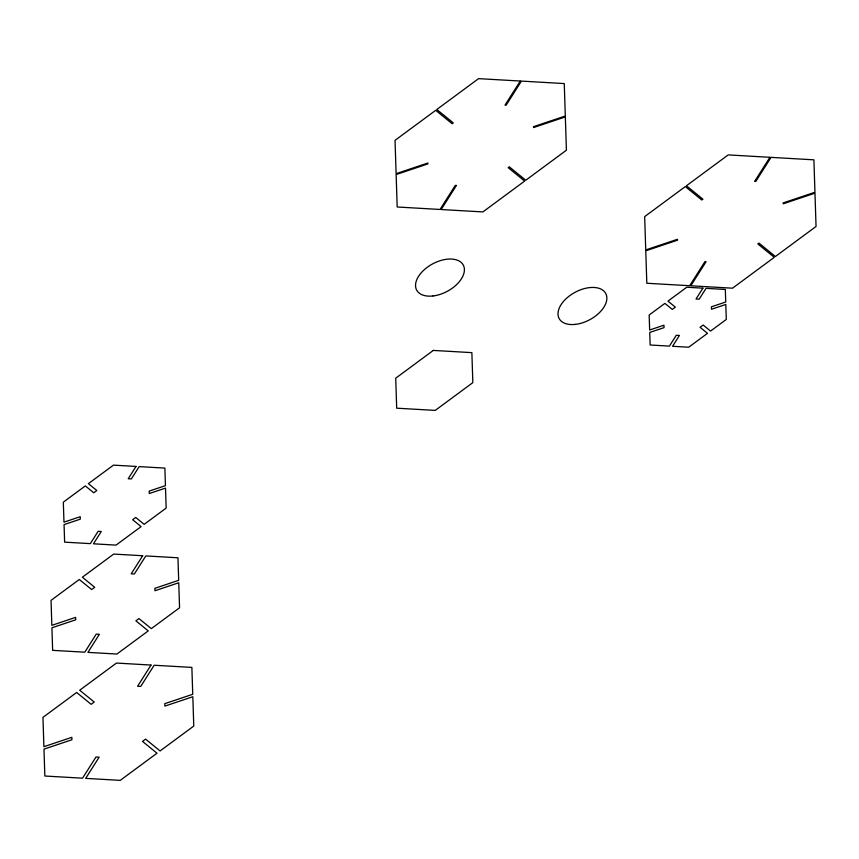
<?xml version="1.0" encoding="UTF-8"?>
<svg xmlns="http://www.w3.org/2000/svg" width="859" height="859" viewBox="0 0 859 859"><rect width="100%" height="100%" fill="white"/><g stroke="black" fill="none" stroke-linecap="round" stroke-linejoin="round"><path stroke-width="1.29" d="M136.023 466.437L128.216 478.753L131.352 478.935L139.169 466.62L164.874 468.101L165.433 485.646L149.198 491.101L149.273 493.538L165.519 488.095L166.163 508.088L144.162 524.334L135.733 517.462L132.673 519.727L141.101 526.599L116.04 545.111L93.47 543.811L101.287 531.496L98.141 531.313L90.335 543.629L64.629 542.147L64.06 524.602L80.295 519.158L80.22 516.71L63.974 522.154L63.33 502.161L85.331 485.915L93.76 492.787L96.82 490.521L88.391 483.649L113.452 465.138L136.023 466.437M142.68 555.741L131.223 573.812L134.369 573.995L145.815 555.923L177.953 557.781L178.683 580.33L154.867 588.318L154.942 590.756L178.758 582.767L179.574 607.764L151.302 628.638L138.943 618.566L135.883 620.832L148.242 630.903L116.91 654.043L87.919 652.378L99.376 634.307L96.229 634.125L84.783 652.196L52.646 650.349L51.916 627.8L75.732 619.801L75.656 617.363L51.841 625.352L51.035 600.366L79.296 579.481L91.655 589.553L94.726 587.288L82.357 577.216L113.689 554.076L142.68 555.741M520.275 81.036L505.006 105.12L506.144 105.195L521.424 81.1L564.266 83.57L565.308 116.008L533.557 126.66L533.589 127.551L565.34 116.888L566.414 150.218L525.762 180.25L509.28 166.818L508.163 167.645L524.645 181.077L482.876 211.926L441.172 209.532L456.451 185.437L455.302 185.372L440.033 209.467L397.191 206.998L396.139 174.56L427.9 163.908L427.868 163.017L396.106 173.668L395.033 140.35L435.696 110.317L452.178 123.75L453.294 122.923L436.802 109.49L478.57 78.641L520.275 81.036M151.023 665.059L137.59 686.255L140.726 686.438L154.169 665.242L191.868 667.411L192.738 694.287L164.799 703.661L164.874 706.109L192.824 696.735L193.769 726.059L160.075 750.949L145.568 739.127L142.508 741.392L157.014 753.214L120.249 780.359L85.685 778.372L99.129 757.176L95.993 756.994L82.55 778.19L44.84 776.021L43.981 749.145L71.92 739.76L71.845 737.323L43.895 746.696L42.95 717.372L76.644 692.483L91.151 704.305L94.211 702.039L79.704 690.217L116.459 663.062L151.023 665.059M769.911 157.304L754.642 181.389L755.78 181.453L771.049 157.369L813.903 159.828L814.944 192.266L783.193 202.917L783.215 203.808L814.976 193.157L816.05 226.475L775.398 256.508L758.905 243.076L757.799 243.902L774.281 257.335L732.512 288.194L690.808 285.789L706.077 261.705L704.938 261.641L689.67 285.725L646.816 283.255L645.775 250.817L677.526 240.166L677.504 239.274L645.743 249.937L644.669 216.608L685.321 186.575L701.803 200.007L702.92 199.191L686.438 185.759L728.207 154.899L769.911 157.304M702.898 288.173L696.026 299.007L699.172 299.19L706.044 288.345L725.318 289.462L725.726 302.014L711.435 306.803L711.52 309.251L725.812 304.451L726.295 319.451L710.554 331.069L703.145 325.024L700.074 327.29L707.494 333.335L688.703 347.219L672.565 346.295L679.437 335.45L676.291 335.268L669.419 346.113L650.134 344.996L649.737 332.444L664.018 327.655L663.943 325.207L649.651 330.006L649.168 315.006L664.898 303.388L672.318 309.433L675.378 307.168L667.969 301.122L686.76 287.239L702.898 288.173M433.312 350.418L395.72 378.196L396.686 408.186L435.245 410.398L472.837 382.631L471.87 352.641L433.312 350.418M575.509 324.369A26.457 15.548 -28.3 0 0 606.186 294.444A26.457 15.548 -28.3 0 0 565.609 299.179A26.457 15.548 -28.3 0 0 575.509 324.369M433.054 295.958A26.457 15.548 -28.3 0 0 463.731 266.043A26.457 15.548 -28.3 0 0 423.154 270.768A26.457 15.548 -28.3 0 0 433.054 295.958"/></g></svg>
